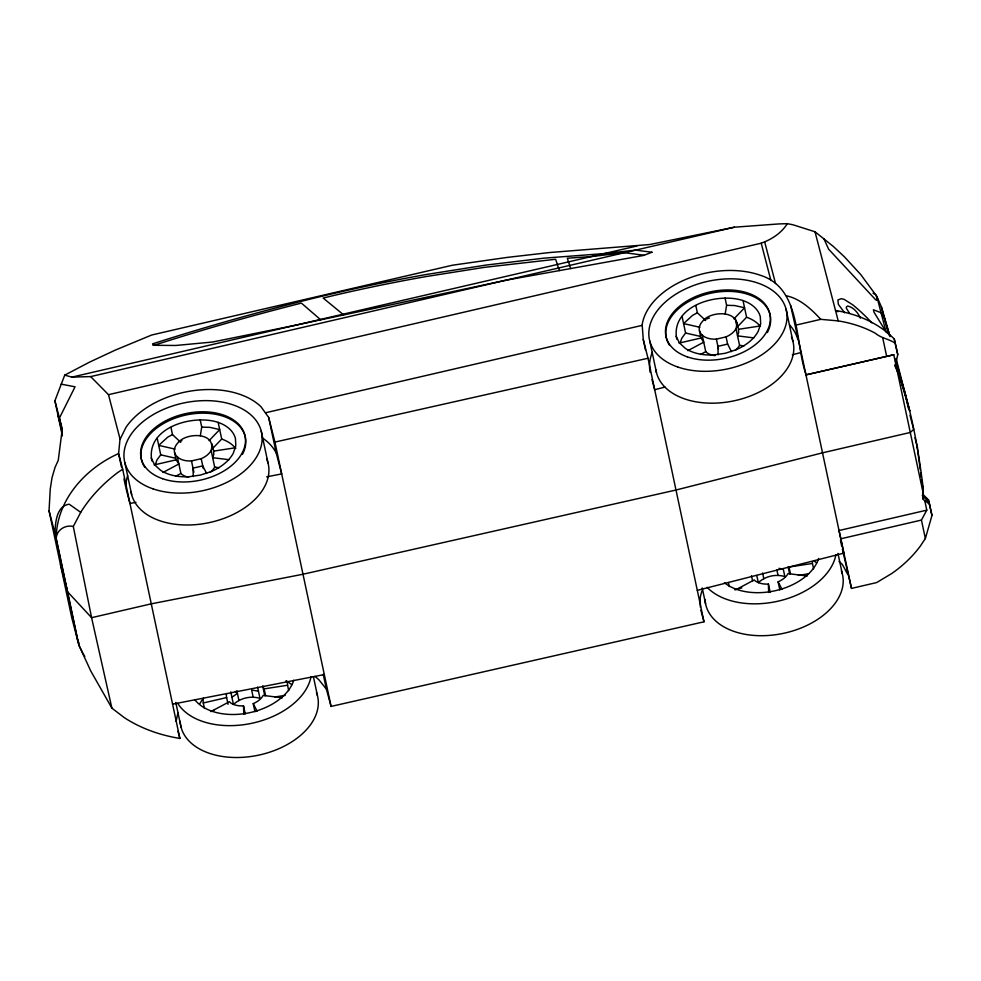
<?xml version="1.0" encoding="UTF-8"?>
<svg xmlns="http://www.w3.org/2000/svg" width="981" height="981" viewBox="0 0 981 981"><rect width="100%" height="100%" fill="white"/><g stroke="black" fill="none" stroke-linecap="round" stroke-linejoin="round"><path stroke-width="1.47" d="M842.372 549.188L851.508 588.404L876.707 582.555L891.876 573.431A118.358 90.804 -14.6 0 0 920.497 545.853L925.365 538.544L931.95 515.479L929.559 504.234L923.28 499.439L923.182 488.072C917.958 446.257 910.601 404.111 895.15 364.76M896.058 358.433L909.767 411.051L899.209 375.208L894.942 366.023L895.714 363.89L893.777 354.754L806.137 374.84C794.512 342.344 801.722 287.874 759.919 275.134A75.635 48.486 -12 0 0 642.175 324.785L643.266 339.549L648 358.249L703.99 621.807L331.075 706.418L274.925 442.075L268.684 417.465L260.958 406.686A77.99 49.994 -12 0 0 191.638 390.904A77.99 49.994 -12 0 0 125.985 427.324L119.976 439.488L118.591 453.578L122.674 469.225L179.866 738.448L173.919 737.356A150.191 115.218 -14.6 0 1 124.354 717.675L111.883 708.147L90.804 671.078L78.946 645.326L71.797 617.883L49.05 510.807L50.239 489.139L52.042 477.612L55.071 467.312L58.259 460.347L62.269 429.016L54.911 400.788L64.721 375.147L89.381 362.222L115.378 350.07L151.699 335.012L452.462 265.213L507.336 257.39L549.47 252.546L649.68 244.539L734.401 227.2L778.742 223.938L787.351 223.668L792.918 224.759L815.015 231.774L833.2 246.354L844.383 256.777L860.717 274.521L876.781 296.299L881.416 306.918L889.755 335.453M200.32 435.711L201.73 427.115L200.198 419.893M725.18 313.895L726.602 305.299L725.069 298.089M176.102 721.342L177.99 712.549M895.714 363.89L897.762 354.57L894.255 339.009A118.358 90.804 -14.6 0 0 835.518 310.486A226.758 173.956 -14.6 0 1 837.872 311.75M155.256 464.945L156.935 459.979L160.725 454.841L157.181 438.164M210.192 472.229A19.252 12.348 -12 0 0 214.68 467.14L211.136 450.463C216.47 432.13 186.218 432.106 177.88 442.885A19.252 12.348 -12 0 0 174.581 452.609L176.114 459.831L178.873 464.001L162.944 472.486M680.115 343.129L681.795 338.175L685.584 333.025L682.053 316.36M735.051 350.425A19.252 12.348 -12 0 0 739.551 345.337L736.008 328.66C741.329 310.327 711.09 310.29 702.752 321.081A19.252 12.348 -12 0 0 699.453 330.805L700.986 338.016L703.745 342.185L687.816 350.671M111.883 708.147L91.589 617.687L73.293 526.478L80.724 512.327A150.191 115.218 -14.6 0 1 117.671 472.584L122.674 469.225M925.365 538.544L921.441 520.077L926.787 510.157L924.85 501.021M787.351 223.668C781.342 233.159 771.63 239.474 761.207 243.202L108.499 394.681L90.657 376.594L71.907 377.121L64.721 375.147M209.112 440.628L219.695 429.592L209.873 427.348L201.73 427.115M212.178 448.991L221.706 439.047L218.162 422.382C192.999 413.97 145.433 427.409 151.859 460.911M733.972 318.825L744.567 307.789L734.732 305.545L726.602 305.299M737.05 327.176L746.578 317.243L743.034 300.578C717.871 292.154 670.305 305.606 676.731 339.107M231.921 697.295L237.414 693.371L235.354 691.433M180.774 442.321L172.497 434.608L167.776 437.121L158.714 445.374L174.974 449.09M175.574 476.288L180.884 473.455L182.196 474.681A19.252 12.348 -12 0 0 188.683 477.22M705.633 320.517L697.368 312.792L692.635 315.318L683.585 323.571L699.845 327.286M700.446 354.472L705.756 351.652L707.068 352.866A19.252 12.348 -12 0 0 715.075 355.649M210.792 711.63L229.382 701.734L230.694 702.948A19.252 12.348 -12 0 0 243.533 705.879L245.25 713.984M735.664 589.826L754.254 579.918L755.566 581.144A19.252 12.348 -12 0 0 768.405 584.075L770.122 592.181M61.165 384.147L75.047 386.808L59.412 418.053A68.78 1.545 76.9 0 1 62.122 430.303M179.241 441.548L181.902 440.677M211.136 450.463A19.252 12.348 -12 0 1 201.203 458.679L191.491 460.935A19.252 12.348 -12 0 1 178.652 458.004L176.028 455.552L174.581 452.609M704.1 319.732L709.435 318.016M736.008 328.66A19.252 12.348 -12 0 1 726.075 336.875L716.363 339.132A19.252 12.348 -12 0 1 703.524 336.201L700.9 333.748L699.453 330.805M731.483 351.627L727.608 344.086L717.896 346.342L718.166 354.717M153.882 345.337L167.015 341.155A677.675 179.118 -12.7 0 1 294.214 304.919L301.388 303.104L320.762 319.831M665.044 387.066L654.683 389.702L652.046 379.573M792.329 354.754L801.207 352.498L790.576 305.361M697.307 590.354L843.832 553.149L801.207 352.498M71.907 377.121L636.963 245.986M90.657 376.594L734.401 227.2M265.544 412.768L642.212 325.349M154.238 464.908L176.114 459.831M679.11 343.092L700.986 338.016M795.591 325.189L820.79 319.34L838.228 320.897A118.358 90.804 -14.6 0 1 875.322 333.233C881.208 338.298 889.142 338.923 895.371 343.313M806.137 374.84L893.777 354.754M926.787 510.157L839.025 530.525L851.508 588.404M840.962 538.753L921.441 520.077M204.428 708.38L203.275 702.972L226.623 697.565A19.252 12.348 -12 0 1 226.452 694.315M211.123 711.078L214.042 710.403M734.536 589.618L741.832 587.913M274.925 442.075L648 358.249M135.967 502.333L129.958 503.511L125.875 487.864M266.66 476.852L281.682 473.921L276.225 452.977L268.684 417.465M172.582 704.162L324.306 674.572M753.788 337.893L737.54 335.87L738.656 332.559L738.497 329.309L760.471 325.937M228.916 459.697L212.669 457.686L213.797 454.362L213.625 451.125L235.599 447.753M812.342 561.635L812.44 563.45L788.994 567.043L790.428 573.799M798.338 575.381L808.589 573.811M264.747 695.639L262.687 685.915L264.134 688.858L287.568 685.253L287.47 683.438A43.225 27.713 -12 0 0 286.513 680.691M274.925 696.964L285.177 695.394M73.293 526.478C65.384 524.577 56.775 529.789 56.199 538.238L78.946 645.326L82.686 652.77M739.551 345.337L743.978 345.876M214.68 467.14L219.106 467.692M807.24 575.994L788.05 573.603A19.252 12.348 -12 0 1 778.105 581.819L779.834 589.924M282.369 697.798L263.178 695.419A19.252 12.348 -12 0 1 253.233 703.622L254.962 711.728M644.112 255.268L624.529 252.693L591.433 256.556L567.312 258.224L570.709 268.549M786.284 295.772C800.177 298.653 811.348 309.223 820.79 319.34M685.584 333.025L700.373 336.397M778.939 568.33L783.316 569.323L784.849 576.546C775.763 573.811 765.229 576.129 758.325 582.702L756.792 575.479M160.725 454.841L175.501 458.213M258.444 691.139L251.651 690.06L253.184 697.283M343.706 314.926L323.178 298.052L336.851 294.754A460.028 121.595 -12.7 0 1 425.864 276.605L484.565 267.335L555.638 259.266L559.378 270.597M873.041 293.209L875.714 294.705L877.725 299.941A19.559 3.789 61.7 0 1 875.592 299.708L828.638 249.199L823.807 238.542M839.062 561.463L842.397 564.467L847.743 574.498M922.532 493.934L928.443 499.93L929.559 504.234M922.238 495.393L928.418 501.671L926.236 497.698M844.592 312.767L838.314 304.306L837.921 299.953L841.318 298.678L844.089 299.352L852.796 304.858A230.621 197.586 -15.2 0 1 871.901 322.884M331.075 706.418L326.403 689.14L318.997 679.894A77.99 49.994 -12 0 0 314.901 676.412M849.521 313.319L846.395 308.255L846.296 307.078L847.621 306.011C853.593 307.225 858.056 312.78 860.349 318.126M83.299 654.008L84.807 656.436M886.542 332.584L874.059 312.301L873.409 309.788L881.061 312.706L884.359 317.942A106.819 1.594 74.4 0 1 889.988 336.618M778.105 581.819L781.992 589.36M206.623 473.443L202.736 465.889L193.024 468.145L193.294 476.533M253.233 703.622L257.12 711.176M78.934 642.984L77.732 640.642L54.973 533.554C55.279 523.339 56.187 505.938 69.197 504.209L80.724 512.327M676.117 336.225L679.355 342.835L685.253 348.329A43.225 27.713 -12 0 0 714.07 354.901L725.192 353.283L735.86 349.837A43.225 27.713 -12 0 0 758.154 331.406L760.68 323.963L760.3 316.679A43.225 27.713 -12 0 0 743.034 300.578M151.246 458.029L154.483 464.638L160.381 470.132A43.225 27.713 -12 0 0 189.198 476.705L200.332 475.086L210.989 471.653A43.225 27.713 -12 0 0 233.294 453.21L235.808 445.766L235.44 438.495A43.225 27.713 -12 0 0 218.162 422.382M896.144 361.155L903.501 388.55M895.69 361.167L905.389 394.276L908.394 408.39M700.839 610.145L703.99 621.807M897.762 354.57L894.255 339.009M910 415.319L913.667 429.396L910.282 432.462L822.519 452.83L675.995 490.022L302.994 574.241L151.27 603.83L91.589 617.687L67.566 591.788L60.43 564.345M881.416 306.918L888.676 334.766M895.481 360.91L899.209 375.208M914.954 437.722L917.554 447.741M876.781 296.299L885.647 330.315M931.95 515.479L928.443 499.93M921.576 481.892L922.275 484.602L921.674 480.126M922.581 485.754L923.182 488.072M922.581 496.742L923.28 499.439M815.015 231.774L838.228 320.897M764.653 241.829L775.517 283.521M761.207 243.202L770.931 280.554M108.499 394.681L120.087 439.157M177.99 731.237L179.866 738.448M49.05 510.807L56.199 538.238C56.481 500.212 85.249 468.403 118.591 453.578L121.448 466.993M57.928 415.012L62.306 432.498M896.119 361.02L897.321 366.661M897.259 371.149L923.305 493.774M882.692 337.697L886.616 356.164M840.472 540.261L841.735 546.221M786.1 309.248L792.869 341.106M837.958 553.358L842.262 573.627M812.44 563.45L813.58 568.857M736.964 322.099L738.497 329.309M735.517 319.156L736.694 324.711M788.148 566.883L789.619 573.824M776.829 569.703L778.056 575.467M726.075 336.875L727.608 344.086M716.363 339.132L718.472 349.04M762.593 573.002L763.819 578.778M695.836 305.582L697.368 312.792M702.212 334.975L705.756 351.652M751.495 575.749L752.635 581.157M728.442 582.518L729.3 586.577M649.729 340.898L656.497 372.755M702.212 587.901L705.903 605.277A70.007 44.881 -12 0 0 787.62 632.377A70.007 44.881 -12 0 0 841.379 570.832M643.266 339.549L645.486 349.972M323.252 674.352L326.403 689.14M261.228 431.051L267.997 462.922M313.393 676.608L317.39 695.443M287.568 685.253L288.708 690.661M212.092 443.903L213.625 451.125M264.134 688.858L265.569 695.615M257.586 687.08L259.977 698.349C250.891 695.615 240.357 697.932 233.453 704.505L230.78 691.887M201.203 458.679L203.312 468.599M191.491 460.935L193.882 472.204M236.85 690.661L238.947 700.581M170.964 427.385L172.497 434.608M177.34 456.778L180.884 473.455M226.623 697.565L228.058 704.321M124.869 462.701L131.638 494.571M175.795 702.457L181.031 727.08M123.986 478.924L125.568 486.38M54.911 400.788L62.379 435.944M917.063 445.84L920.276 469.691M920.668 472.67L921.269 477.146M203.055 698.607L203.275 702.972M768.405 584.075L768.663 592.45M243.533 705.879L243.791 714.266M700.409 607.239L700.226 597.993A75.635 48.486 -12 0 1 702.053 590.734M669.557 345.324A53.133 34.065 -12 0 1 717.577 292.031A53.133 34.065 -12 0 1 767.326 332.547M791.434 336.937A70.007 44.881 -12 0 1 737.123 400.125A70.007 44.881 -12 0 1 655.909 369.898M746.578 317.243A43.225 27.713 -12 0 1 759.797 325.741M125.862 486.539A77.99 49.994 -12 0 1 127.665 475.687M262.295 437.857A77.99 49.994 -12 0 1 276.225 452.977M650.219 372.424A75.635 48.486 -12 0 1 652.279 352.338M789.546 324.932A75.635 48.486 -12 0 1 797.847 339.61M144.685 467.128A53.133 34.065 -12 0 1 192.717 413.835A53.133 34.065 -12 0 1 242.454 454.35M266.562 458.74A70.007 44.881 -12 0 1 212.252 521.941A70.007 44.881 -12 0 1 131.037 491.702M221.706 439.047A43.225 27.713 -12 0 1 235.734 448.55M818.62 558.459A53.133 34.065 -12 0 1 777.847 590.096A53.133 34.065 -12 0 1 724.419 582.726M814.304 561.181A53.133 34.065 -12 0 1 816.67 562.935M835.873 554.89A70.007 44.881 -12 0 1 780.606 600.568A70.007 44.881 -12 0 1 707.105 587.312M705.572 603.855A70.007 44.881 -12 0 1 705.008 599.477M293.76 680.262A53.133 34.065 -12 0 1 248.119 713.003A53.133 34.065 -12 0 1 194.679 699.539M199.805 703.782A53.133 34.065 -12 0 1 203.472 698.227M285.986 680.912A53.133 34.065 -12 0 1 291.811 684.738M311.014 676.694A70.007 44.881 -12 0 1 250.547 723.549A70.007 44.881 -12 0 1 177.782 703.402M316.507 692.647A70.007 44.881 -12 0 1 258.285 755.223A70.007 44.881 -12 0 1 180.136 721.28M651.973 252.252L643.732 255.416L506.086 280.186L295.428 325.251L212.595 342.026L175.807 345.471L153.048 345.287L152.595 343.865A683.316 180.614 -12.7 0 1 306.366 300.063A465.754 123.103 -12.7 0 1 426.465 274.472L485.951 265.078L543.915 258.162L604.198 253.589L635.663 250.118L651.973 252.252M687.399 356.888A53.133 34.065 -12 0 0 770.122 322.001A53.133 34.065 -12 0 0 696.228 296.311A53.133 34.065 -12 0 0 687.399 356.888M677.712 366.992A70.007 44.881 -12 0 0 786.701 321.032A70.007 44.881 -12 0 0 689.336 287.188A70.007 44.881 -12 0 0 677.712 366.992M162.527 478.691A53.133 34.065 -12 0 0 245.25 443.817A53.133 34.065 -12 0 0 171.356 418.127A53.133 34.065 -12 0 0 162.527 478.691M152.84 488.796A70.007 44.881 -12 0 0 261.829 442.836A70.007 44.881 -12 0 0 164.465 408.991A70.007 44.881 -12 0 0 152.84 488.796"/></g></svg>
